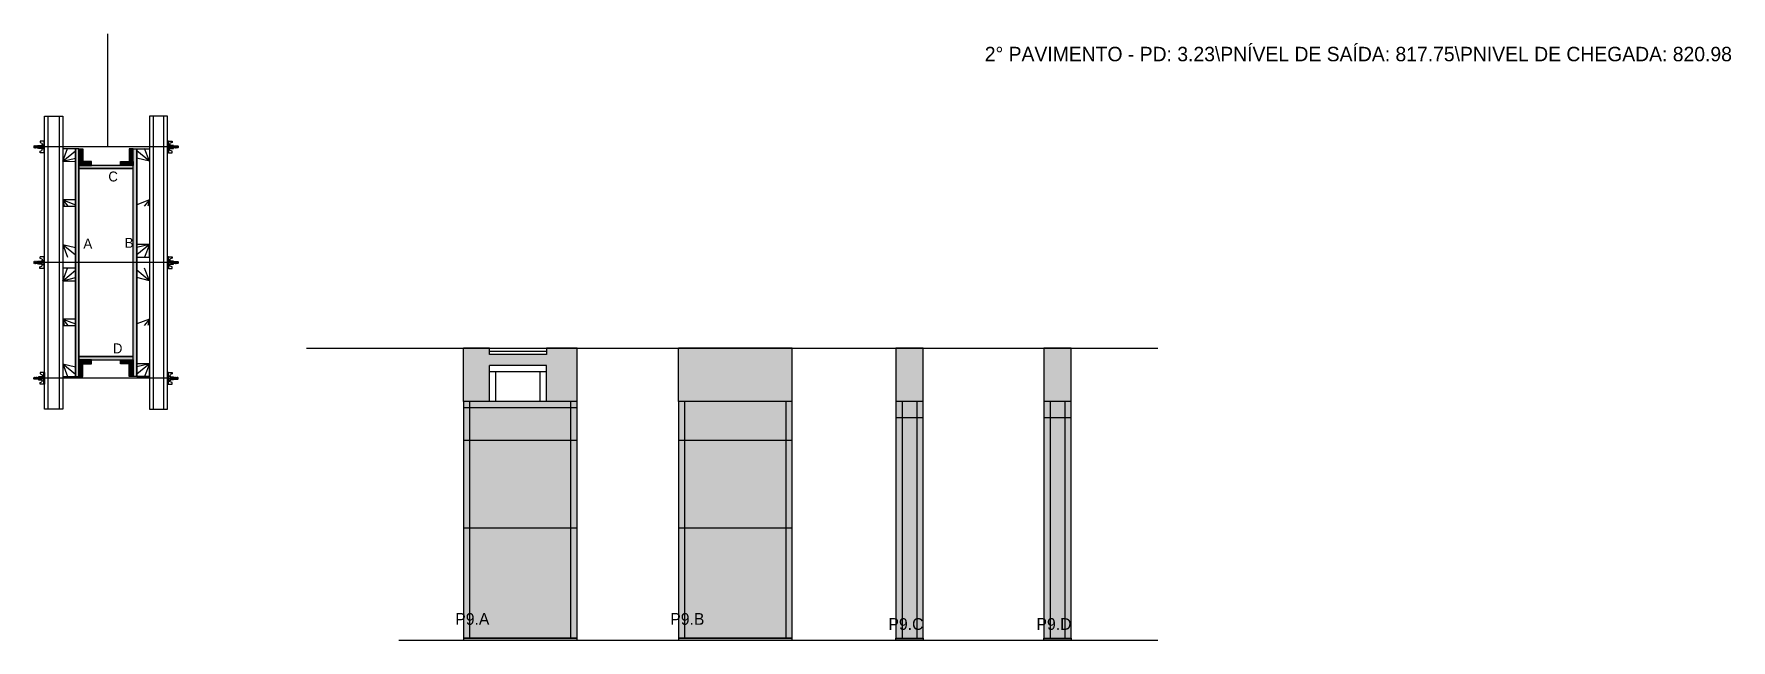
# Model space of a CAD drawing. Header units: metres. Extents: x 3572 to 5449, y 9684 to 10354.
import ezdxf

# ---------------------------------------------------------------- set-up
doc = ezdxf.new("R2010")
doc.units = ezdxf.units.M
for name, color, linetype in [('CHAPA', 7, 'Continuous'), ('COTA', 7, 'Continuous'), ('Hachura', 7, 'Continuous'), ('Madeira', 7, 'Continuous'), ('NOMENCLATURA', 7, 'Continuous'), ('Nível', 7, 'Continuous'), ('Painéis', 7, 'Continuous'), ('Perfil Metálico', 7, 'Continuous'), ('SARR_2.2x7', 7, 'Continuous'), ('SARRAFO', 7, 'Continuous'), ('Texto Seção', 7, 'Continuous'), ('TEXTO_GERAL', 7, 'Continuous')]:
    doc.layers.add(name, color=color, linetype=linetype)

msp = doc.modelspace()

# ---------------------------------------------------------------- hatches: boundary and pattern name
at = {"layer": 'COTA'}
h = msp.add_hatch(color=7, dxfattribs=at)
h.dxf.hatch_style = 1
h.paths.add_polyline_path([(4138.8, 10006.7), (4138.8, 9999.7), (4138.8, 9999.7), (4075.8, 9999.7), (4075.8, 9999.7), (4075.8, 10006.7), (4075.8, 10006.7), (4046.8, 10006.7), (4046.8, 10006.7), (4046.8, 9947.7), (4046.8, 9947.7), (4075.8, 9947.7), (4075.8, 9947.7), (4075.8, 9987.7), (4075.8, 9987.7), (4138.8, 9987.7), (4138.8, 9987.7), (4138.8, 9947.7), (4138.8, 9947.7), (4172.8, 9947.7), (4172.8, 9947.7), (4172.8, 10006.7), (4172.8, 10006.7), (4138.8, 10006.7)])
h = msp.add_hatch(color=7, dxfattribs=at)
h.dxf.hatch_style = 1
h.paths.add_polyline_path([(4284.8, 9947.7), (4410.8, 9947.7), (4410.8, 9947.7), (4410.8, 10006.7), (4410.8, 10006.7), (4284.8, 10006.7), (4284.8, 10006.7), (4284.8, 9947.7)])
h = msp.add_hatch(color=7, dxfattribs=at)
h.dxf.hatch_style = 1
h.paths.add_polyline_path([(4525.4, 9947.7), (4555.4, 9947.7), (4555.4, 9947.7), (4555.4, 10006.7), (4555.4, 10006.7), (4525.4, 10006.7), (4525.4, 10006.7), (4525.4, 9947.7)])
h = msp.add_hatch(color=7, dxfattribs=at)
h.dxf.hatch_style = 1
h.paths.add_polyline_path([(4689.2, 9947.7), (4719.2, 9947.7), (4719.2, 9947.7), (4719.2, 10006.7), (4719.2, 10006.7), (4689.2, 10006.7), (4689.2, 10006.7), (4689.2, 9947.7)])
at = {"layer": 'Hachura'}
h = msp.add_hatch(color=7, dxfattribs=at)
h.dxf.hatch_style = 1
h.paths.add_polyline_path([(3621.5, 10227.4), (3617.5, 10227.4), (3617.5, 10227.4), (3617.5, 9975.4), (3617.5, 9975.4), (3621.5, 9975.4), (3621.5, 9975.4), (3621.5, 10227.4)])
h = msp.add_hatch(color=7, dxfattribs=at)
h.dxf.hatch_style = 1
h.paths.add_polyline_path([(3621.5, 10213.4), (3625.9, 10213.4), (3625.9, 10213.4), (3625.9, 10227.4), (3625.9, 10227.4), (3621.5, 10227.4), (3621.5, 10227.4), (3621.5, 10213.4)])
h = msp.add_hatch(color=7, dxfattribs=at)
h.dxf.hatch_style = 1
h.paths.add_polyline_path([(3681.5, 10213.4), (3677.1, 10213.4), (3677.1, 10213.4), (3677.1, 10227.4), (3677.1, 10227.4), (3681.5, 10227.4), (3681.5, 10227.4), (3681.5, 10213.4)])
h = msp.add_hatch(color=7, dxfattribs=at)
h.dxf.hatch_style = 1
h.paths.add_polyline_path([(3681.5, 10227.4), (3685.5, 10227.4), (3685.5, 10227.4), (3685.5, 9975.4), (3685.5, 9975.4), (3681.5, 9975.4), (3681.5, 9975.4), (3681.5, 10227.4)])
h = msp.add_hatch(color=7, dxfattribs=at)
h.dxf.hatch_style = 1
h.paths.add_polyline_path([(3621.5, 10209), (3621.5, 10213.4), (3621.5, 10213.4), (3635.5, 10213.4), (3635.5, 10213.4), (3635.5, 10209), (3635.5, 10209), (3621.5, 10209)])
h = msp.add_hatch(color=7, dxfattribs=at)
h.dxf.hatch_style = 1
h.paths.add_polyline_path([(3681.5, 10205.4), (3681.5, 10209), (3681.5, 10209), (3621.5, 10209), (3621.5, 10209), (3621.5, 10205.4), (3621.5, 10205.4), (3681.5, 10205.4)])
h = msp.add_hatch(color=7, dxfattribs=at)
h.dxf.hatch_style = 1
h.paths.add_polyline_path([(3681.5, 10205.4), (3681.5, 10209), (3681.5, 10209), (3621.5, 10209), (3621.5, 10209), (3621.5, 10205.4), (3621.5, 10205.4), (3681.5, 10205.4)])
h = msp.add_hatch(color=7, dxfattribs=at)
h.dxf.hatch_style = 1
h.paths.add_polyline_path([(3681.5, 10209), (3681.5, 10213.4), (3681.5, 10213.4), (3667.5, 10213.4), (3667.5, 10213.4), (3667.5, 10209), (3667.5, 10209), (3681.5, 10209)])
h = msp.add_hatch(color=7, dxfattribs=at)
h.dxf.hatch_style = 1
h.paths.add_polyline_path([(3681.5, 9993.8), (3681.5, 9997.4), (3681.5, 9997.4), (3621.5, 9997.4), (3621.5, 9997.4), (3621.5, 9993.8), (3621.5, 9993.8), (3681.5, 9993.8)])
h = msp.add_hatch(color=7, dxfattribs=at)
h.dxf.hatch_style = 1
h.paths.add_polyline_path([(3681.5, 9993.8), (3681.5, 9997.4), (3681.5, 9997.4), (3621.5, 9997.4), (3621.5, 9997.4), (3621.5, 9993.8), (3621.5, 9993.8), (3681.5, 9993.8)])
h = msp.add_hatch(color=7, dxfattribs=at)
h.dxf.hatch_style = 1
h.paths.add_polyline_path([(3621.5, 9989.4), (3621.5, 9993.8), (3621.5, 9993.8), (3635.5, 9993.8), (3635.5, 9993.8), (3635.5, 9989.4), (3635.5, 9989.4), (3621.5, 9989.4)])
h = msp.add_hatch(color=7, dxfattribs=at)
h.dxf.hatch_style = 1
h.paths.add_polyline_path([(3681.5, 9989.4), (3681.5, 9993.8), (3681.5, 9993.8), (3667.5, 9993.8), (3667.5, 9993.8), (3667.5, 9989.4), (3667.5, 9989.4), (3681.5, 9989.4)])
h = msp.add_hatch(color=7, dxfattribs=at)
h.dxf.hatch_style = 1
h.paths.add_polyline_path([(3621.5, 9989.4), (3625.9, 9989.4), (3625.9, 9989.4), (3625.9, 9975.4), (3625.9, 9975.4), (3621.5, 9975.4), (3621.5, 9975.4), (3621.5, 9989.4)])
h = msp.add_hatch(color=7, dxfattribs=at)
h.dxf.hatch_style = 1
h.paths.add_polyline_path([(3681.5, 9989.4), (3677.1, 9989.4), (3677.1, 9989.4), (3677.1, 9975.4), (3677.1, 9975.4), (3681.5, 9975.4), (3681.5, 9975.4), (3681.5, 9989.4)])
h = msp.add_hatch(color=7, dxfattribs=at)
h.dxf.hatch_style = 1
h.paths.add_polyline_path([(4172.8, 9683.7), (4172.8, 9947.7), (4172.8, 9947.7), (4046.8, 9947.7), (4046.8, 9947.7), (4046.8, 9683.7), (4046.8, 9683.7), (4172.8, 9683.7)])
h = msp.add_hatch(color=7, dxfattribs=at)
h.dxf.hatch_style = 1
h.paths.add_polyline_path([(4410.8, 9683.7), (4410.8, 9947.7), (4410.8, 9947.7), (4284.8, 9947.7), (4284.8, 9947.7), (4284.8, 9683.7), (4284.8, 9683.7), (4410.8, 9683.7)])
h = msp.add_hatch(color=7, dxfattribs=at)
h.dxf.hatch_style = 1
h.paths.add_polyline_path([(4555.4, 9683.7), (4555.4, 9947.7), (4555.4, 9947.7), (4525.4, 9947.7), (4525.4, 9947.7), (4525.4, 9683.7), (4525.4, 9683.7), (4555.4, 9683.7)])
h = msp.add_hatch(color=7, dxfattribs=at)
h.dxf.hatch_style = 1
h.paths.add_polyline_path([(4719.2, 9683.7), (4719.2, 9947.7), (4719.2, 9947.7), (4689.2, 9947.7), (4689.2, 9947.7), (4689.2, 9683.7), (4689.2, 9683.7), (4719.2, 9683.7)])

# ---------------------------------------------------------------- linework, layer by layer
at = {"layer": 'CHAPA', "color": 7, "lineweight": 25}
for points in [[(3621.5, 10227.4), (3617.5, 10227.4), (3617.5, 9975.4), (3621.5, 9975.4)], [(3621.5, 10227.4), (3617.5, 10227.4), (3617.5, 9975.4), (3621.5, 9975.4)], [(3681.5, 10227.4), (3685.5, 10227.4), (3685.5, 9975.4), (3681.5, 9975.4)], [(3681.5, 10227.4), (3685.5, 10227.4), (3685.5, 9975.4), (3681.5, 9975.4)], [(3681.5, 10205.4), (3681.5, 10209), (3621.5, 10209), (3621.5, 10205.4)], [(3681.5, 10205.4), (3681.5, 10209), (3621.5, 10209), (3621.5, 10205.4)], [(3681.5, 9993.8), (3681.5, 9997.4), (3621.5, 9997.4), (3621.5, 9993.8)], [(3681.5, 9993.8), (3681.5, 9997.4), (3621.5, 9997.4), (3621.5, 9993.8)]]:
    msp.add_lwpolyline(points, close=True, dxfattribs=at)
at = {"layer": 'COTA', "color": 7, "lineweight": 25}
for p, q in [((4046.8, 9947.7), (4046.8, 10006.7)), ((4075.8, 10006.7), (4046.8, 10006.7)), ((4172.8, 10006.7), (4138.8, 10006.7)), ((4172.8, 9947.7), (4172.8, 10006.7)), ((4410.8, 10006.7), (4284.8, 10006.7)), ((4284.8, 9947.7), (4284.8, 10006.7)), ((4410.8, 9947.7), (4410.8, 10006.7))]:
    msp.add_line(p, q, dxfattribs=at)
for points in [[(4555.4, 9947.7), (4555.4, 10006.7), (4525.4, 10006.7), (4525.4, 9947.7)], [(4719.2, 9947.7), (4719.2, 10006.7), (4689.2, 10006.7), (4689.2, 9947.7)]]:
    msp.add_lwpolyline(points, dxfattribs=at)
at = {"layer": 'Defpoints', "color": 7, "lineweight": 25}
msp.add_line((3653.4, 10229.5), (3653.4, 10354.5), dxfattribs=at)
at = {"layer": 'Hachura', "color": 7, "lineweight": 25}
for p, q in [((3583.5, 10235.9), (3578.4, 10235.9)), ((3578.4, 10235.9), (3578.4, 10234.2)), ((3578.4, 10234.2), (3580.6, 10233.6)), ((3582.6, 10235.9), (3582.6, 10223)), ((3582.6, 10235.9), (3582.6, 10230.7)), ((3582.6, 10235.8), (3583.5, 10235.8)), ((3582.6, 10235.5), (3583.5, 10235.5)), ((3582.6, 10235.2), (3583.5, 10235.2)), ((3582.6, 10234.7), (3583.5, 10234.7)), ((3582.6, 10233.9), (3583.5, 10233.9)), ((3583.5, 10223), (3583.5, 10235.9)), ((3719.5, 10223), (3719.5, 10235.9)), ((3719.5, 10235.9), (3724.7, 10235.9)), ((3720.4, 10235.8), (3719.5, 10235.8)), ((3720.4, 10235.5), (3719.5, 10235.5)), ((3720.4, 10235.2), (3719.5, 10235.2)), ((3720.4, 10234.7), (3719.5, 10234.7)), ((3720.4, 10233.9), (3719.5, 10233.9)), ((3720.4, 10235.9), (3720.4, 10223)), ((3720.4, 10235.9), (3720.4, 10230.7)), ((3724.7, 10234.2), (3722.5, 10233.6)), ((3724.7, 10235.9), (3724.7, 10234.2)), ((3572, 10230.5), (3571.7, 10230.2)), ((3571.7, 10230.2), (3571.7, 10228.9)), ((3572, 10228.5), (3571.7, 10228.9)), ((3572.4, 10230.5), (3572, 10230.5)), ((3572, 10230.5), (3572, 10230.5)), ((3572, 10228.5), (3572, 10230.5)), ((3572.7, 10228.5), (3572, 10229.8)), ((3572.6, 10228.4), (3572, 10229.6)), ((3572, 10229.1), (3572.4, 10228.4)), ((3572, 10228.8), (3572.2, 10228.5)), ((3572.2, 10228.5), (3572, 10228.5)), ((3572.4, 10230.5), (3573.3, 10228.5)), ((3572.4, 10230.5), (3573.3, 10228.5)), ((3572.5, 10230.6), (3573.5, 10228.4)), ((3573.8, 10228.4), (3572.7, 10230.6)), ((3572.7, 10228.5), (3573.3, 10228.5)), ((3573.5, 10230.5), (3572.9, 10230.5)), ((3573.8, 10228.5), (3572.9, 10230.5)), ((3573.5, 10230.5), (3574.5, 10228.5)), ((3573.6, 10230.6), (3574.7, 10228.4)), ((3574.5, 10228.5), (3573.8, 10228.5)), ((3574.9, 10228.4), (3573.9, 10230.6)), ((3574.7, 10230.5), (3574, 10230.5)), ((3575, 10228.5), (3574, 10230.5)), ((3574.2, 10230.5), (3574, 10230.5)), ((3574.7, 10230.5), (3575.6, 10228.5)), ((3574.8, 10230.6), (3575.9, 10228.4)), ((3576.1, 10228.4), (3575, 10230.6)), ((3575.2, 10228.5), (3575, 10228.5)), ((3575.8, 10230.5), (3575.2, 10230.5)), ((3576.2, 10228.5), (3575.2, 10230.5)), ((3575.2, 10228.5), (3575.6, 10228.5)), ((3575.8, 10230.5), (3576.8, 10228.5)), ((3576.8, 10229.3), (3576.2, 10230.6)), ((3576.2, 10228.5), (3576.8, 10228.5)), ((3576.8, 10229.6), (3576.4, 10230.5)), ((3576.8, 10230.5), (3576.4, 10230.5)), ((3730.3, 10229.4), (3576.5, 10229.5)), ((3576.8, 10227.8), (3576.8, 10231.1)), ((3576.8, 10231.1), (3580, 10231.1)), ((3576.8, 10230.1), (3580, 10230.1)), ((3576.8, 10228.5), (3580, 10228.5)), ((3580, 10227.8), (3576.8, 10227.8)), ((3576.9, 10227.8), (3576.9, 10231.1)), ((3578.4, 10224.7), (3580.6, 10225.3)), ((3578.4, 10223), (3578.4, 10224.7)), ((3582.6, 10223), (3578.4, 10223)), ((3580, 10231.4), (3580, 10227.5)), ((3582.6, 10231.4), (3580, 10231.4)), ((3580, 10227.5), (3580, 10227.8)), ((3580, 10227.5), (3580, 10227.8)), ((3580, 10227.5), (3582.6, 10227.5)), ((3582.6, 10229.8), (3580.6, 10229.8)), ((3580.6, 10229.2), (3582.6, 10229.2)), ((3580.8, 10233.3), (3580.8, 10231.4)), ((3580.8, 10225.6), (3580.8, 10227.5)), ((3582.6, 10232.5), (3583.5, 10232.5)), ((3582.6, 10229.4), (3582.6, 10231.4)), ((3582.6, 10230.7), (3582.6, 10230.1)), ((3582.6, 10229.5), (3583.5, 10229.5)), ((3582.6, 10226.4), (3583.5, 10226.4)), ((3582.6, 10225), (3583.5, 10225)), ((3582.6, 10224.1), (3583.5, 10224.1)), ((3582.6, 10223.7), (3583.5, 10223.7)), ((3582.6, 10223.3), (3583.5, 10223.3)), ((3582.6, 10223.1), (3583.5, 10223.1)), ((3582.6, 10223), (3583.5, 10223)), ((3582.9, 10230.4), (3582.7, 10230.4)), ((3582.7, 10228.5), (3583.2, 10228.5)), ((3583.4, 10230.4), (3582.9, 10230.4)), ((3583.5, 10224), (3583.5, 10231.8)), ((3720.4, 10232.5), (3719.5, 10232.5)), ((3719.5, 10224), (3719.5, 10231.8)), ((3720.4, 10229.5), (3719.5, 10229.5)), ((3720.4, 10226.4), (3719.5, 10226.4)), ((3720.4, 10225), (3719.5, 10225)), ((3720.4, 10224.1), (3719.5, 10224.1)), ((3720.4, 10223.7), (3719.5, 10223.7)), ((3720.4, 10223.3), (3719.5, 10223.3)), ((3720.4, 10223.1), (3719.5, 10223.1)), ((3720.4, 10223), (3719.5, 10223)), ((3719.7, 10230.4), (3720.1, 10230.4)), ((3720.3, 10228.5), (3719.9, 10228.5)), ((3720.1, 10230.4), (3720.3, 10230.4)), ((3720.4, 10229.4), (3720.4, 10231.4)), ((3720.4, 10231.4), (3723, 10231.4)), ((3720.4, 10230.7), (3720.4, 10230.1)), ((3720.4, 10229.8), (3722.4, 10229.8)), ((3722.4, 10229.2), (3720.4, 10229.2)), ((3723, 10227.5), (3720.4, 10227.5)), ((3720.4, 10223), (3724.7, 10223)), ((3722.2, 10233.3), (3722.2, 10231.4)), ((3722.2, 10225.6), (3722.2, 10227.5)), ((3724.7, 10224.7), (3722.5, 10225.3)), ((3723, 10231.4), (3723, 10227.5)), ((3726.2, 10231.1), (3723, 10231.1)), ((3726.2, 10230.1), (3723, 10230.1)), ((3726.2, 10228.5), (3723, 10228.5)), ((3723, 10227.8), (3726.2, 10227.8)), ((3723, 10227.5), (3723, 10227.8)), ((3723, 10227.5), (3723, 10227.8)), ((3724.7, 10223), (3724.7, 10224.7)), ((3726.2, 10227.8), (3726.2, 10231.1)), ((3726.2, 10227.8), (3726.2, 10231.1)), ((3726.2, 10229.3), (3726.9, 10230.6)), ((3727.2, 10230.5), (3726.2, 10228.5)), ((3726.2, 10229.6), (3726.7, 10230.5)), ((3726.2, 10230.5), (3726.7, 10230.5)), ((3726.9, 10228.5), (3726.2, 10228.5)), ((3726.9, 10228.4), (3728, 10230.6)), ((3726.9, 10228.5), (3727.8, 10230.5)), ((3728.3, 10230.6), (3727.2, 10228.4)), ((3727.2, 10230.5), (3727.8, 10230.5)), ((3728.4, 10230.5), (3727.4, 10228.5)), ((3727.8, 10228.5), (3727.4, 10228.5)), ((3727.8, 10228.5), (3728, 10228.5)), ((3728, 10228.5), (3729, 10230.5)), ((3728.1, 10228.4), (3729.2, 10230.6)), ((3729.4, 10230.6), (3728.3, 10228.4)), ((3728.4, 10230.5), (3729, 10230.5)), ((3729.5, 10230.5), (3728.5, 10228.5)), ((3728.5, 10228.5), (3729.2, 10228.5)), ((3728.8, 10230.5), (3729, 10230.5)), ((3729.2, 10228.5), (3730.2, 10230.5)), ((3729.3, 10228.4), (3730.3, 10230.6)), ((3730.6, 10230.6), (3729.5, 10228.4)), ((3729.5, 10230.5), (3730.2, 10230.5)), ((3730.7, 10230.5), (3729.7, 10228.5)), ((3730.7, 10230.5), (3729.7, 10228.5)), ((3730.4, 10228.5), (3729.7, 10228.5)), ((3730.4, 10228.5), (3731, 10229.8)), ((3730.4, 10228.4), (3731, 10229.6)), ((3730.7, 10230.5), (3731, 10230.5)), ((3731, 10229.1), (3730.7, 10228.4)), ((3731, 10228.8), (3730.9, 10228.5)), ((3730.9, 10228.5), (3731, 10228.5)), ((3731, 10230.5), (3731, 10230.5)), ((3731, 10230.5), (3731.3, 10230.2)), ((3731, 10228.5), (3731, 10230.5)), ((3731, 10228.5), (3731.3, 10228.9)), ((3731.3, 10230.2), (3731.3, 10228.9)), ((3572, 10102.5), (3571.7, 10102.2)), ((3572.3, 10102.5), (3572, 10102.5)), ((3572, 10102.5), (3572, 10102.5)), ((3572, 10100.5), (3572, 10102.5)), ((3572.3, 10102.5), (3573.3, 10100.5)), ((3572.3, 10102.5), (3573.3, 10100.5)), ((3572.4, 10102.5), (3573.5, 10100.4)), ((3573.7, 10100.4), (3572.7, 10102.6)), ((3573.5, 10102.5), (3572.9, 10102.5)), ((3573.8, 10100.5), (3572.9, 10102.5)), ((3573.5, 10102.5), (3574.5, 10100.5)), ((3573.6, 10102.5), (3574.7, 10100.4)), ((3574.9, 10100.4), (3573.8, 10102.6)), ((3574.7, 10102.5), (3574, 10102.5)), ((3575, 10100.5), (3574, 10102.5)), ((3574.2, 10102.5), (3574, 10102.5)), ((3574.7, 10102.5), (3575.6, 10100.5)), ((3574.8, 10102.5), (3575.8, 10100.4)), ((3576.1, 10100.4), (3575, 10102.6)), ((3575.8, 10102.5), (3575.2, 10102.5)), ((3576.1, 10100.5), (3575.2, 10102.5)), ((3575.8, 10102.5), (3576.8, 10100.5)), ((3576.8, 10101.3), (3576.2, 10102.6)), ((3576.8, 10101.6), (3576.3, 10102.5)), ((3576.8, 10102.5), (3576.3, 10102.5)), ((3576.8, 10099.8), (3576.8, 10103.1)), ((3576.8, 10103.1), (3580, 10103.1)), ((3576.9, 10099.8), (3576.9, 10103.1)), ((3578.3, 10107.9), (3578.3, 10106.2)), ((3578.3, 10106.2), (3580.5, 10105.6)), ((3583.5, 10107.9), (3578.4, 10107.9)), ((3580, 10103.4), (3580, 10099.5)), ((3582.6, 10103.4), (3580, 10103.4)), ((3580.8, 10105.3), (3580.8, 10103.4)), ((3582.6, 10107.9), (3582.6, 10095)), ((3582.6, 10107.9), (3582.6, 10102.7)), ((3582.6, 10107.8), (3583.5, 10107.8)), ((3582.6, 10107.5), (3583.5, 10107.5)), ((3582.6, 10107.2), (3583.5, 10107.2)), ((3582.6, 10106.7), (3583.5, 10106.7)), ((3582.6, 10105.9), (3583.5, 10105.9)), ((3582.6, 10104.5), (3583.5, 10104.5)), ((3582.6, 10101.4), (3582.6, 10103.4)), ((3582.6, 10102.7), (3582.6, 10102.1)), ((3582.9, 10102.4), (3582.7, 10102.4)), ((3583.3, 10102.4), (3582.9, 10102.4)), ((3583.5, 10095), (3583.5, 10107.9)), ((3583.5, 10095.9), (3583.5, 10103.8)), ((3719.5, 10095), (3719.5, 10107.9)), ((3719.5, 10107.9), (3724.6, 10107.9)), ((3720.4, 10107.8), (3719.5, 10107.8)), ((3720.4, 10107.5), (3719.5, 10107.5)), ((3720.4, 10107.2), (3719.5, 10107.2)), ((3720.4, 10106.7), (3719.5, 10106.7)), ((3720.4, 10105.9), (3719.5, 10105.9)), ((3720.4, 10104.5), (3719.5, 10104.5)), ((3719.5, 10095.9), (3719.5, 10103.8)), ((3719.6, 10102.4), (3720.1, 10102.4)), ((3720.1, 10102.4), (3720.3, 10102.4)), ((3720.4, 10107.9), (3720.4, 10095)), ((3720.4, 10107.9), (3720.4, 10102.7)), ((3720.4, 10101.4), (3720.4, 10103.4)), ((3720.4, 10103.4), (3723, 10103.4)), ((3720.4, 10102.7), (3720.4, 10102.1)), ((3722.2, 10105.3), (3722.2, 10103.4)), ((3724.7, 10106.2), (3722.4, 10105.6)), ((3723, 10103.4), (3723, 10099.5)), ((3726.2, 10103.1), (3723, 10103.1)), ((3724.7, 10107.9), (3724.7, 10106.2)), ((3726.1, 10099.8), (3726.1, 10103.1)), ((3726.2, 10099.8), (3726.2, 10103.1)), ((3726.2, 10101.3), (3726.8, 10102.6)), ((3727.2, 10102.5), (3726.2, 10100.5)), ((3726.2, 10101.6), (3726.7, 10102.5)), ((3726.2, 10102.5), (3726.7, 10102.5)), ((3726.8, 10100.5), (3727.8, 10102.5)), ((3726.9, 10100.4), (3728, 10102.6)), ((3727.2, 10102.5), (3727.8, 10102.5)), ((3728.2, 10102.5), (3727.2, 10100.4)), ((3728.3, 10102.5), (3727.4, 10100.5)), ((3728, 10100.5), (3729, 10102.5)), ((3728.1, 10100.4), (3729.2, 10102.6)), ((3728.3, 10102.5), (3729, 10102.5)), ((3729.4, 10102.5), (3728.3, 10100.4)), ((3729.5, 10102.5), (3728.5, 10100.5)), ((3728.8, 10102.5), (3729, 10102.5)), ((3729.2, 10100.4), (3730.3, 10102.6)), ((3729.2, 10100.5), (3730.1, 10102.5)), ((3729.5, 10102.5), (3730.1, 10102.5)), ((3730.6, 10102.5), (3729.5, 10100.4)), ((3730.7, 10102.5), (3729.7, 10100.5)), ((3730.7, 10102.5), (3729.7, 10100.5)), ((3730.7, 10102.5), (3731, 10102.5)), ((3731, 10102.5), (3731, 10102.5)), ((3731, 10102.5), (3731.3, 10102.2)), ((3731, 10100.5), (3731, 10102.5)), ((3571.7, 10102.2), (3571.7, 10100.9)), ((3572, 10100.5), (3571.7, 10100.9)), ((3572.7, 10100.5), (3572, 10101.8)), ((3572.6, 10100.4), (3572, 10101.6)), ((3572, 10101.1), (3572.4, 10100.4)), ((3572, 10100.8), (3572.1, 10100.5)), ((3572.1, 10100.5), (3572, 10100.5)), ((3572.7, 10100.5), (3573.3, 10100.5)), ((3574.5, 10100.5), (3573.8, 10100.5)), ((3575.2, 10100.5), (3575, 10100.5)), ((3575.2, 10100.5), (3575.6, 10100.5)), ((3576.1, 10100.5), (3576.8, 10100.5)), ((3730.3, 10101.4), (3576.5, 10101.5)), ((3576.8, 10102.1), (3580, 10102.1)), ((3576.8, 10100.5), (3580, 10100.5)), ((3580, 10099.8), (3576.8, 10099.8)), ((3578.3, 10096.7), (3580.5, 10097.3)), ((3578.3, 10095), (3578.3, 10096.7)), ((3582.6, 10095), (3578.3, 10095)), ((3580, 10099.5), (3580, 10099.8)), ((3580, 10099.5), (3580, 10099.8)), ((3580, 10099.5), (3582.6, 10099.5)), ((3582.6, 10101.8), (3580.6, 10101.8)), ((3580.6, 10101.2), (3582.6, 10101.2)), ((3580.8, 10097.6), (3580.8, 10099.5)), ((3582.6, 10101.4), (3583.5, 10101.4)), ((3582.6, 10098.4), (3583.5, 10098.4)), ((3582.6, 10097), (3583.5, 10097)), ((3582.6, 10096.1), (3583.5, 10096.1)), ((3582.6, 10095.7), (3583.5, 10095.7)), ((3582.6, 10095.3), (3583.5, 10095.3)), ((3582.6, 10095.1), (3583.5, 10095.1)), ((3582.6, 10095), (3583.5, 10095)), ((3582.7, 10100.5), (3583.2, 10100.5)), ((3720.4, 10101.4), (3719.5, 10101.4)), ((3720.4, 10098.4), (3719.5, 10098.4)), ((3720.4, 10097), (3719.5, 10097)), ((3720.4, 10096.1), (3719.5, 10096.1)), ((3720.4, 10095.7), (3719.5, 10095.7)), ((3720.4, 10095.3), (3719.5, 10095.3)), ((3720.4, 10095.1), (3719.5, 10095.1)), ((3720.4, 10095), (3719.5, 10095)), ((3720.3, 10100.5), (3719.8, 10100.5)), ((3720.4, 10101.8), (3722.4, 10101.8)), ((3722.4, 10101.2), (3720.4, 10101.2)), ((3723, 10099.5), (3720.4, 10099.5)), ((3720.4, 10095), (3724.7, 10095)), ((3722.2, 10097.6), (3722.2, 10099.5)), ((3724.7, 10096.7), (3722.4, 10097.3)), ((3726.2, 10102.1), (3723, 10102.1)), ((3726.2, 10100.5), (3723, 10100.5)), ((3723, 10099.8), (3726.2, 10099.8)), ((3723, 10099.5), (3723, 10099.8)), ((3723, 10099.5), (3723, 10099.8)), ((3724.7, 10095), (3724.7, 10096.7)), ((3726.8, 10100.5), (3726.2, 10100.5)), ((3727.8, 10100.5), (3727.4, 10100.5)), ((3727.8, 10100.5), (3728, 10100.5)), ((3728.5, 10100.5), (3729.2, 10100.5)), ((3730.3, 10100.5), (3729.7, 10100.5)), ((3730.3, 10100.5), (3731, 10101.8)), ((3730.4, 10100.4), (3731, 10101.6)), ((3731, 10101.1), (3730.6, 10100.4)), ((3731, 10100.8), (3730.8, 10100.5)), ((3730.8, 10100.5), (3731, 10100.5)), ((3731, 10100.5), (3731.3, 10100.9)), ((3731.3, 10102.2), (3731.3, 10100.9)), ((3572, 9974.3), (3571.7, 9974)), ((3571.7, 9972.7), (3571.7, 9974)), ((3572, 9972.4), (3571.7, 9972.7)), ((3572, 9973.8), (3572.4, 9974.5)), ((3572, 9974.1), (3572.2, 9974.3)), ((3572.2, 9974.3), (3572, 9974.3)), ((3572.6, 9974.4), (3572, 9973.3)), ((3572.7, 9974.3), (3572, 9973.1)), ((3572, 9974.3), (3572, 9972.4)), ((3572.4, 9972.4), (3572, 9972.4)), ((3572, 9972.4), (3572, 9972.4)), ((3572.4, 9972.4), (3573.3, 9974.3)), ((3572.4, 9972.4), (3573.3, 9974.3)), ((3572.5, 9972.3), (3573.5, 9974.5)), ((3573.8, 9974.4), (3572.7, 9972.3)), ((3572.7, 9974.3), (3573.3, 9974.3)), ((3573.8, 9974.3), (3572.9, 9972.4)), ((3573.5, 9972.4), (3572.9, 9972.4)), ((3573.5, 9972.4), (3574.5, 9974.3)), ((3573.6, 9972.3), (3574.7, 9974.5)), ((3574.5, 9974.3), (3573.8, 9974.3)), ((3574.9, 9974.4), (3573.9, 9972.3)), ((3575, 9974.3), (3574, 9972.4)), ((3574.7, 9972.4), (3574, 9972.4)), ((3574.2, 9972.4), (3574, 9972.4)), ((3574.7, 9972.4), (3575.6, 9974.3)), ((3574.8, 9972.3), (3575.9, 9974.5)), ((3575.2, 9974.3), (3575, 9974.3)), ((3576.1, 9974.4), (3575, 9972.3)), ((3575.2, 9974.3), (3575.6, 9974.3)), ((3576.2, 9974.3), (3575.2, 9972.4)), ((3575.8, 9972.4), (3575.2, 9972.4)), ((3575.8, 9972.4), (3576.8, 9974.3)), ((3576.2, 9974.3), (3576.8, 9974.3)), ((3576.8, 9973.6), (3576.2, 9972.3)), ((3576.8, 9973.3), (3576.4, 9972.4)), ((3576.8, 9972.4), (3576.4, 9972.4)), ((3730.3, 9973.4), (3576.5, 9973.4)), ((3576.8, 9975.1), (3576.8, 9971.8)), ((3580, 9975.1), (3576.8, 9975.1)), ((3576.8, 9974.3), (3580, 9974.3)), ((3576.8, 9972.8), (3580, 9972.8)), ((3576.8, 9971.8), (3580, 9971.8)), ((3576.9, 9975.1), (3576.9, 9971.8)), ((3582.6, 9979.9), (3578.4, 9979.9)), ((3578.4, 9979.9), (3578.4, 9978.2)), ((3578.4, 9978.2), (3580.6, 9977.6)), ((3580, 9971.5), (3580, 9975.4)), ((3580, 9975.4), (3582.6, 9975.4)), ((3580, 9975.4), (3580, 9975.1)), ((3580, 9975.4), (3580, 9975.1)), ((3582.6, 9971.5), (3580, 9971.5)), ((3580.6, 9973.7), (3582.6, 9973.7)), ((3582.6, 9973.1), (3580.6, 9973.1)), ((3580.8, 9977.3), (3580.8, 9975.4)), ((3580.8, 9969.6), (3580.8, 9971.5)), ((3582.6, 9967), (3582.6, 9979.9)), ((3582.6, 9979.9), (3583.5, 9979.9)), ((3582.6, 9979.8), (3583.5, 9979.8)), ((3582.6, 9979.5), (3583.5, 9979.5)), ((3582.6, 9979.2), (3583.5, 9979.2)), ((3582.6, 9978.7), (3583.5, 9978.7)), ((3582.6, 9977.9), (3583.5, 9977.9)), ((3582.6, 9976.5), (3583.5, 9976.5)), ((3582.6, 9973.4), (3582.6, 9971.5)), ((3582.6, 9973.4), (3583.5, 9973.4)), ((3582.6, 9972.2), (3582.6, 9972.8)), ((3582.6, 9967), (3582.6, 9972.2)), ((3582.7, 9974.4), (3583.2, 9974.4)), ((3582.9, 9972.5), (3582.7, 9972.5)), ((3583.4, 9972.5), (3582.9, 9972.5)), ((3583.5, 9979.9), (3583.5, 9967)), ((3583.5, 9978.9), (3583.5, 9971.1)), ((3719.5, 9979.9), (3719.5, 9967)), ((3720.4, 9979.9), (3719.5, 9979.9)), ((3720.4, 9979.8), (3719.5, 9979.8)), ((3720.4, 9979.5), (3719.5, 9979.5)), ((3720.4, 9979.2), (3719.5, 9979.2)), ((3719.5, 9978.9), (3719.5, 9971.1)), ((3720.4, 9978.7), (3719.5, 9978.7)), ((3720.4, 9977.9), (3719.5, 9977.9)), ((3720.4, 9976.5), (3719.5, 9976.5)), ((3720.4, 9973.4), (3719.5, 9973.4)), ((3719.7, 9972.5), (3720.1, 9972.5)), ((3720.3, 9974.4), (3719.9, 9974.4)), ((3720.1, 9972.5), (3720.3, 9972.5)), ((3720.4, 9967), (3720.4, 9979.9)), ((3720.4, 9979.9), (3724.7, 9979.9)), ((3723, 9975.4), (3720.4, 9975.4)), ((3722.4, 9973.7), (3720.4, 9973.7)), ((3720.4, 9973.4), (3720.4, 9971.5)), ((3720.4, 9973.1), (3722.4, 9973.1)), ((3720.4, 9972.2), (3720.4, 9972.8)), ((3720.4, 9967), (3720.4, 9972.2)), ((3720.4, 9971.5), (3723, 9971.5)), ((3722.2, 9977.3), (3722.2, 9975.4)), ((3722.2, 9969.6), (3722.2, 9971.5)), ((3724.7, 9978.2), (3722.5, 9977.6)), ((3723, 9971.5), (3723, 9975.4)), ((3723, 9975.4), (3723, 9975.1)), ((3723, 9975.4), (3723, 9975.1)), ((3723, 9975.1), (3726.2, 9975.1)), ((3726.2, 9974.3), (3723, 9974.3)), ((3726.2, 9972.8), (3723, 9972.8)), ((3726.2, 9971.8), (3723, 9971.8)), ((3724.7, 9979.9), (3724.7, 9978.2)), ((3726.2, 9975.1), (3726.2, 9971.8)), ((3726.2, 9975.1), (3726.2, 9971.8)), ((3726.9, 9974.3), (3726.2, 9974.3)), ((3727.2, 9972.4), (3726.2, 9974.3)), ((3726.2, 9973.6), (3726.9, 9972.3)), ((3726.2, 9973.3), (3726.7, 9972.4)), ((3726.2, 9972.4), (3726.7, 9972.4)), ((3726.9, 9974.4), (3728, 9972.3)), ((3726.9, 9974.3), (3727.8, 9972.4)), ((3728.3, 9972.3), (3727.2, 9974.5)), ((3727.2, 9972.4), (3727.8, 9972.4)), ((3727.8, 9974.3), (3727.4, 9974.3)), ((3728.4, 9972.4), (3727.4, 9974.3)), ((3727.8, 9974.3), (3728, 9974.3)), ((3728, 9974.3), (3729, 9972.4)), ((3728.1, 9974.4), (3729.2, 9972.3)), ((3729.4, 9972.3), (3728.3, 9974.5)), ((3728.4, 9972.4), (3729, 9972.4)), ((3728.5, 9974.3), (3729.2, 9974.3)), ((3729.5, 9972.4), (3728.5, 9974.3)), ((3728.8, 9972.4), (3729, 9972.4)), ((3729.2, 9974.3), (3730.2, 9972.4)), ((3729.3, 9974.4), (3730.3, 9972.3)), ((3730.6, 9972.3), (3729.5, 9974.5)), ((3729.5, 9972.4), (3730.2, 9972.4)), ((3730.7, 9972.4), (3729.7, 9974.3)), ((3730.4, 9974.3), (3729.7, 9974.3)), ((3730.7, 9972.4), (3729.7, 9974.3)), ((3730.4, 9974.4), (3731, 9973.3)), ((3730.4, 9974.3), (3731, 9973.1)), ((3731, 9973.8), (3730.7, 9974.5)), ((3730.7, 9972.4), (3731, 9972.4)), ((3731, 9974.1), (3730.9, 9974.3)), ((3730.9, 9974.3), (3731, 9974.3)), ((3731, 9974.3), (3731.3, 9974)), ((3731, 9974.3), (3731, 9972.4)), ((3731, 9972.4), (3731.3, 9972.7)), ((3731, 9972.4), (3731, 9972.4)), ((3731.3, 9972.7), (3731.3, 9974)), ((3578.4, 9968.7), (3580.6, 9969.3)), ((3578.4, 9967), (3578.4, 9968.7)), ((3583.5, 9967), (3578.4, 9967)), ((3582.6, 9970.4), (3583.5, 9970.4)), ((3582.6, 9969), (3583.5, 9969)), ((3582.6, 9968.1), (3583.5, 9968.1)), ((3582.6, 9967.7), (3583.5, 9967.7)), ((3582.6, 9967.3), (3583.5, 9967.3)), ((3582.6, 9967.1), (3583.5, 9967.1)), ((3720.4, 9970.4), (3719.5, 9970.4)), ((3720.4, 9969), (3719.5, 9969)), ((3720.4, 9968.1), (3719.5, 9968.1)), ((3720.4, 9967.7), (3719.5, 9967.7)), ((3720.4, 9967.3), (3719.5, 9967.3)), ((3720.4, 9967.1), (3719.5, 9967.1)), ((3719.5, 9967), (3724.7, 9967)), ((3724.7, 9968.7), (3722.5, 9969.3)), ((3724.7, 9967), (3724.7, 9968.7))]:
    msp.add_line(p, q, dxfattribs=at)
at = {"layer": 'Madeira', "color": 7, "lineweight": 25}
for p, q in [((3603.5, 10213.5), (3608.9, 10227.5)), ((3603.5, 10213.5), (3617.5, 10225)), ((3603.5, 10213.5), (3617.5, 10216.9)), ((3699.5, 10213.5), (3685.5, 10225)), ((3699.5, 10213.5), (3685.5, 10216.9)), ((3699.5, 10213.5), (3694.1, 10227.5)), ((3603.5, 10171), (3609.3, 10164)), ((3603.5, 10171), (3605.3, 10164)), ((3603.5, 10171), (3617.5, 10165.5)), ((3699.5, 10171), (3685.5, 10165.5)), ((3699.5, 10171), (3693.8, 10164)), ((3699.5, 10171), (3697.8, 10164)), ((3603.5, 10121.4), (3617.5, 10109.9)), ((3603.5, 10121.4), (3617.5, 10118)), ((3603.5, 10121.4), (3608.9, 10107.5)), ((3699.5, 10121.4), (3685.5, 10109.9)), ((3699.5, 10121.4), (3685.5, 10118)), ((3699.5, 10121.4), (3694.1, 10107.5)), ((3603.5, 10081.4), (3608.9, 10095.4)), ((3603.5, 10081.4), (3617.5, 10092.9)), ((3603.5, 10081.4), (3617.5, 10084.9)), ((3699.5, 10081.4), (3685.5, 10092.9)), ((3699.5, 10081.4), (3685.5, 10084.9)), ((3699.5, 10081.4), (3694.1, 10095.4)), ((3603.5, 10039), (3609.3, 10032)), ((3603.5, 10039), (3605.2, 10032)), ((3603.5, 10039), (3617.5, 10033.5)), ((3699.5, 10039), (3685.5, 10033.5)), ((3699.5, 10039), (3693.8, 10032)), ((3699.5, 10039), (3697.8, 10032)), ((3603.5, 9989.4), (3617.5, 9977.9)), ((3603.5, 9989.4), (3617.5, 9986)), ((3603.5, 9989.4), (3608.9, 9975.4)), ((3699.5, 9989.4), (3685.5, 9977.9)), ((3699.5, 9989.4), (3685.5, 9986)), ((3699.5, 9989.4), (3694.1, 9975.4))]:
    msp.add_line(p, q, dxfattribs=at)
for points in [[(3603.5, 10213.5), (3617.5, 10213.4), (3617.5, 10227.4), (3603.5, 10227.5)], [(3603.5, 9975.4), (3617.5, 9975.4), (3617.5, 10227.4), (3603.5, 10227.4)], [(3699.5, 9975.4), (3685.5, 9975.4), (3685.5, 10227.4), (3699.5, 10227.4)], [(3699.5, 9975.4), (3685.5, 9975.4), (3685.5, 10227.4), (3699.5, 10227.4)], [(3603.5, 10171), (3603.5, 10164), (3617.5, 10164), (3617.5, 10171)], [(3699.5, 10121.4), (3685.5, 10121.5), (3685.5, 10107.5), (3699.5, 10107.4)], [(3603.5, 10081.4), (3617.5, 10081.4), (3617.5, 10095.4), (3603.5, 10095.4)], [(3603.5, 10039), (3603.5, 10032), (3617.5, 10031.9), (3617.5, 10038.9)], [(3699.5, 9989.4), (3685.5, 9989.4), (3685.5, 9975.4), (3699.5, 9975.4)]]:
    msp.add_lwpolyline(points, close=True, dxfattribs=at)
at = {"layer": 'Nível', "color": 7, "lineweight": 25}
for p, q in [((3873.2, 10006.7), (4815.2, 10006.7)), ((3975.3, 9683.7), (4815.2, 9683.7))]:
    msp.add_line(p, q, dxfattribs=at)
at = {"layer": 'Painéis', "color": 7, "lineweight": 25}
for p, q in [((4075.8, 9947.7), (4075.8, 9987.7)), ((4138.8, 9987.7), (4075.8, 9987.7)), ((4138.8, 9947.7), (4138.8, 9987.7)), ((4046.8, 9947.7), (4046.8, 9807.7)), ((4172.8, 9947.7), (4046.8, 9947.7)), ((4172.8, 9807.7), (4172.8, 9947.7)), ((4284.8, 9947.7), (4284.8, 9807.7)), ((4410.8, 9947.7), (4284.8, 9947.7)), ((4410.8, 9807.7), (4410.8, 9947.7)), ((4525.4, 9947.7), (4525.4, 9685.7)), ((4555.4, 9947.7), (4525.4, 9947.7)), ((4555.4, 9685.7), (4555.4, 9947.7)), ((4689.2, 9947.7), (4689.2, 9685.7)), ((4719.2, 9947.7), (4689.2, 9947.7)), ((4719.2, 9685.7), (4719.2, 9947.7)), ((4555.4, 9929.7), (4525.4, 9929.7)), ((4719.2, 9929.7), (4689.2, 9929.7)), ((4172.8, 9904.7), (4046.8, 9904.7)), ((4410.8, 9904.7), (4284.8, 9904.7)), ((4046.8, 9807.7), (4046.8, 9683.7)), ((4172.8, 9807.7), (4046.8, 9807.7)), ((4172.8, 9683.7), (4172.8, 9807.7)), ((4284.8, 9807.7), (4284.8, 9683.7)), ((4410.8, 9807.7), (4284.8, 9807.7)), ((4410.8, 9683.7), (4410.8, 9807.7)), ((4046.8, 9685.7), (4172.8, 9685.7)), ((4284.8, 9685.7), (4410.8, 9685.7)), ((4525.4, 9685.7), (4555.4, 9685.7)), ((4689.2, 9685.7), (4719.2, 9685.7))]:
    msp.add_line(p, q, dxfattribs=at)
for points in [[(3621.5, 9997.4), (3681.5, 9997.4), (3681.5, 10205.4), (3621.5, 10205.4)], [(4138.8, 9999.7), (4075.8, 9999.7), (4075.8, 10006.7), (4138.8, 10006.7)], [(4172.8, 9685.7), (4046.8, 9685.7), (4046.8, 9683.7), (4172.8, 9683.7)], [(4410.8, 9685.7), (4284.8, 9685.7), (4284.8, 9683.7), (4410.8, 9683.7)], [(4525.4, 9685.7), (4555.4, 9685.7), (4555.4, 9683.7), (4525.4, 9683.7)], [(4689.2, 9685.7), (4719.2, 9685.7), (4719.2, 9683.7), (4689.2, 9683.7)]]:
    msp.add_lwpolyline(points, close=True, dxfattribs=at)
at = {"layer": 'Perfil Metálico', "color": 7, "lineweight": 25}
for points in [[(3583.5, 10263.4), (3603.5, 10263.4), (3603.5, 9939.4), (3583.5, 9939.4)], [(3599.5, 9939.4), (3587.5, 9939.4), (3587.5, 10263.4), (3599.5, 10263.4)], [(3719.5, 10263.4), (3699.5, 10263.4), (3699.5, 9939.4), (3719.5, 9939.4)], [(3703.5, 9939.4), (3715.5, 9939.4), (3715.5, 10263.4), (3703.5, 10263.4)]]:
    msp.add_lwpolyline(points, close=True, dxfattribs=at)
at = {"layer": 'SARR_2.2x7', "color": 7, "lineweight": 25}
for p, q in [((4138.8, 10003.2), (4075.8, 10003.2)), ((4138.8, 9980.7), (4075.8, 9980.7)), ((4082.8, 9947.7), (4082.8, 9980.7)), ((4131.8, 9947.7), (4131.8, 9980.7)), ((4172.8, 9940.7), (4046.8, 9940.7)), ((4053.8, 9904.7), (4053.8, 9947.7)), ((4165.8, 9904.7), (4165.8, 9947.7)), ((4291.8, 9904.7), (4291.8, 9947.7)), ((4403.8, 9904.7), (4403.8, 9947.7)), ((4532.4, 9947.7), (4532.4, 9685.7)), ((4548.4, 9947.7), (4548.4, 9685.7)), ((4696.2, 9947.7), (4696.2, 9685.7)), ((4712.2, 9947.7), (4712.2, 9685.7)), ((4053.8, 9807.7), (4053.8, 9904.7)), ((4165.8, 9807.7), (4165.8, 9904.7)), ((4291.8, 9807.7), (4291.8, 9904.7)), ((4403.8, 9807.7), (4403.8, 9904.7)), ((4053.8, 9685.7), (4053.8, 9807.7)), ((4165.8, 9685.7), (4165.8, 9807.7)), ((4291.8, 9685.7), (4291.8, 9807.7)), ((4403.8, 9685.7), (4403.8, 9807.7)), ((4053.8, 9685.7), (4053.8, 9685.7)), ((4165.8, 9685.7), (4165.8, 9685.7)), ((4291.8, 9685.7), (4291.8, 9685.7)), ((4403.8, 9685.7), (4403.8, 9685.7))]:
    msp.add_line(p, q, dxfattribs=at)
at = {"layer": 'SARRAFO', "color": 7, "lineweight": 25}
for points in [[(3625.9, 10227.4), (3625.9, 10213.4), (3621.5, 10213.4), (3621.5, 10227.4)], [(3677.1, 10227.4), (3677.1, 10213.4), (3681.5, 10213.4), (3681.5, 10227.4)], [(3635.5, 10213.4), (3621.5, 10213.4), (3621.5, 10209), (3635.5, 10209)], [(3667.5, 10213.4), (3681.5, 10213.4), (3681.5, 10209), (3667.5, 10209)], [(3635.5, 9993.8), (3621.5, 9993.8), (3621.5, 9989.4), (3635.5, 9989.4)], [(3667.5, 9993.8), (3681.5, 9993.8), (3681.5, 9989.4), (3667.5, 9989.4)], [(3625.9, 9975.4), (3625.9, 9989.4), (3621.5, 9989.4), (3621.5, 9975.4)], [(3677.1, 9975.4), (3677.1, 9989.4), (3681.5, 9989.4), (3681.5, 9975.4)]]:
    msp.add_lwpolyline(points, close=True, dxfattribs=at)

# ---------------------------------------------------------------- texts
at = {"layer": 'NOMENCLATURA', "color": 7, "lineweight": 25}
msp.add_text('2° PAVIMENTO - PD: 3.23\\PNÍVEL DE SAÍDA: 817.75\\PNIVEL DE CHEGADA: 820.98', height=16, dxfattribs=at).set_placement((4623.7, 10324.2))
at = {"layer": 'Texto Seção', "color": 7, "lineweight": 25}
for s, p in [('P9.A', (4037.9, 9700.6)), ('P9.B', (4275.8, 9700.6)), ('P9.C', (4517.2, 9695)), ('P9.D', (4681, 9695))]:
    msp.add_text(s, height=13, dxfattribs=at).set_placement(p)
at = {"layer": 'TEXTO_GERAL', "color": 7, "lineweight": 25}
for s, p in [('C', (3654, 10191.2)), ('A', (3626.4, 10117)), ('B', (3672.1, 10117.8)), ('D', (3659, 10001))]:
    msp.add_text(s, height=11, dxfattribs=at).set_placement(p)

doc.saveas('drawing.dxf')
